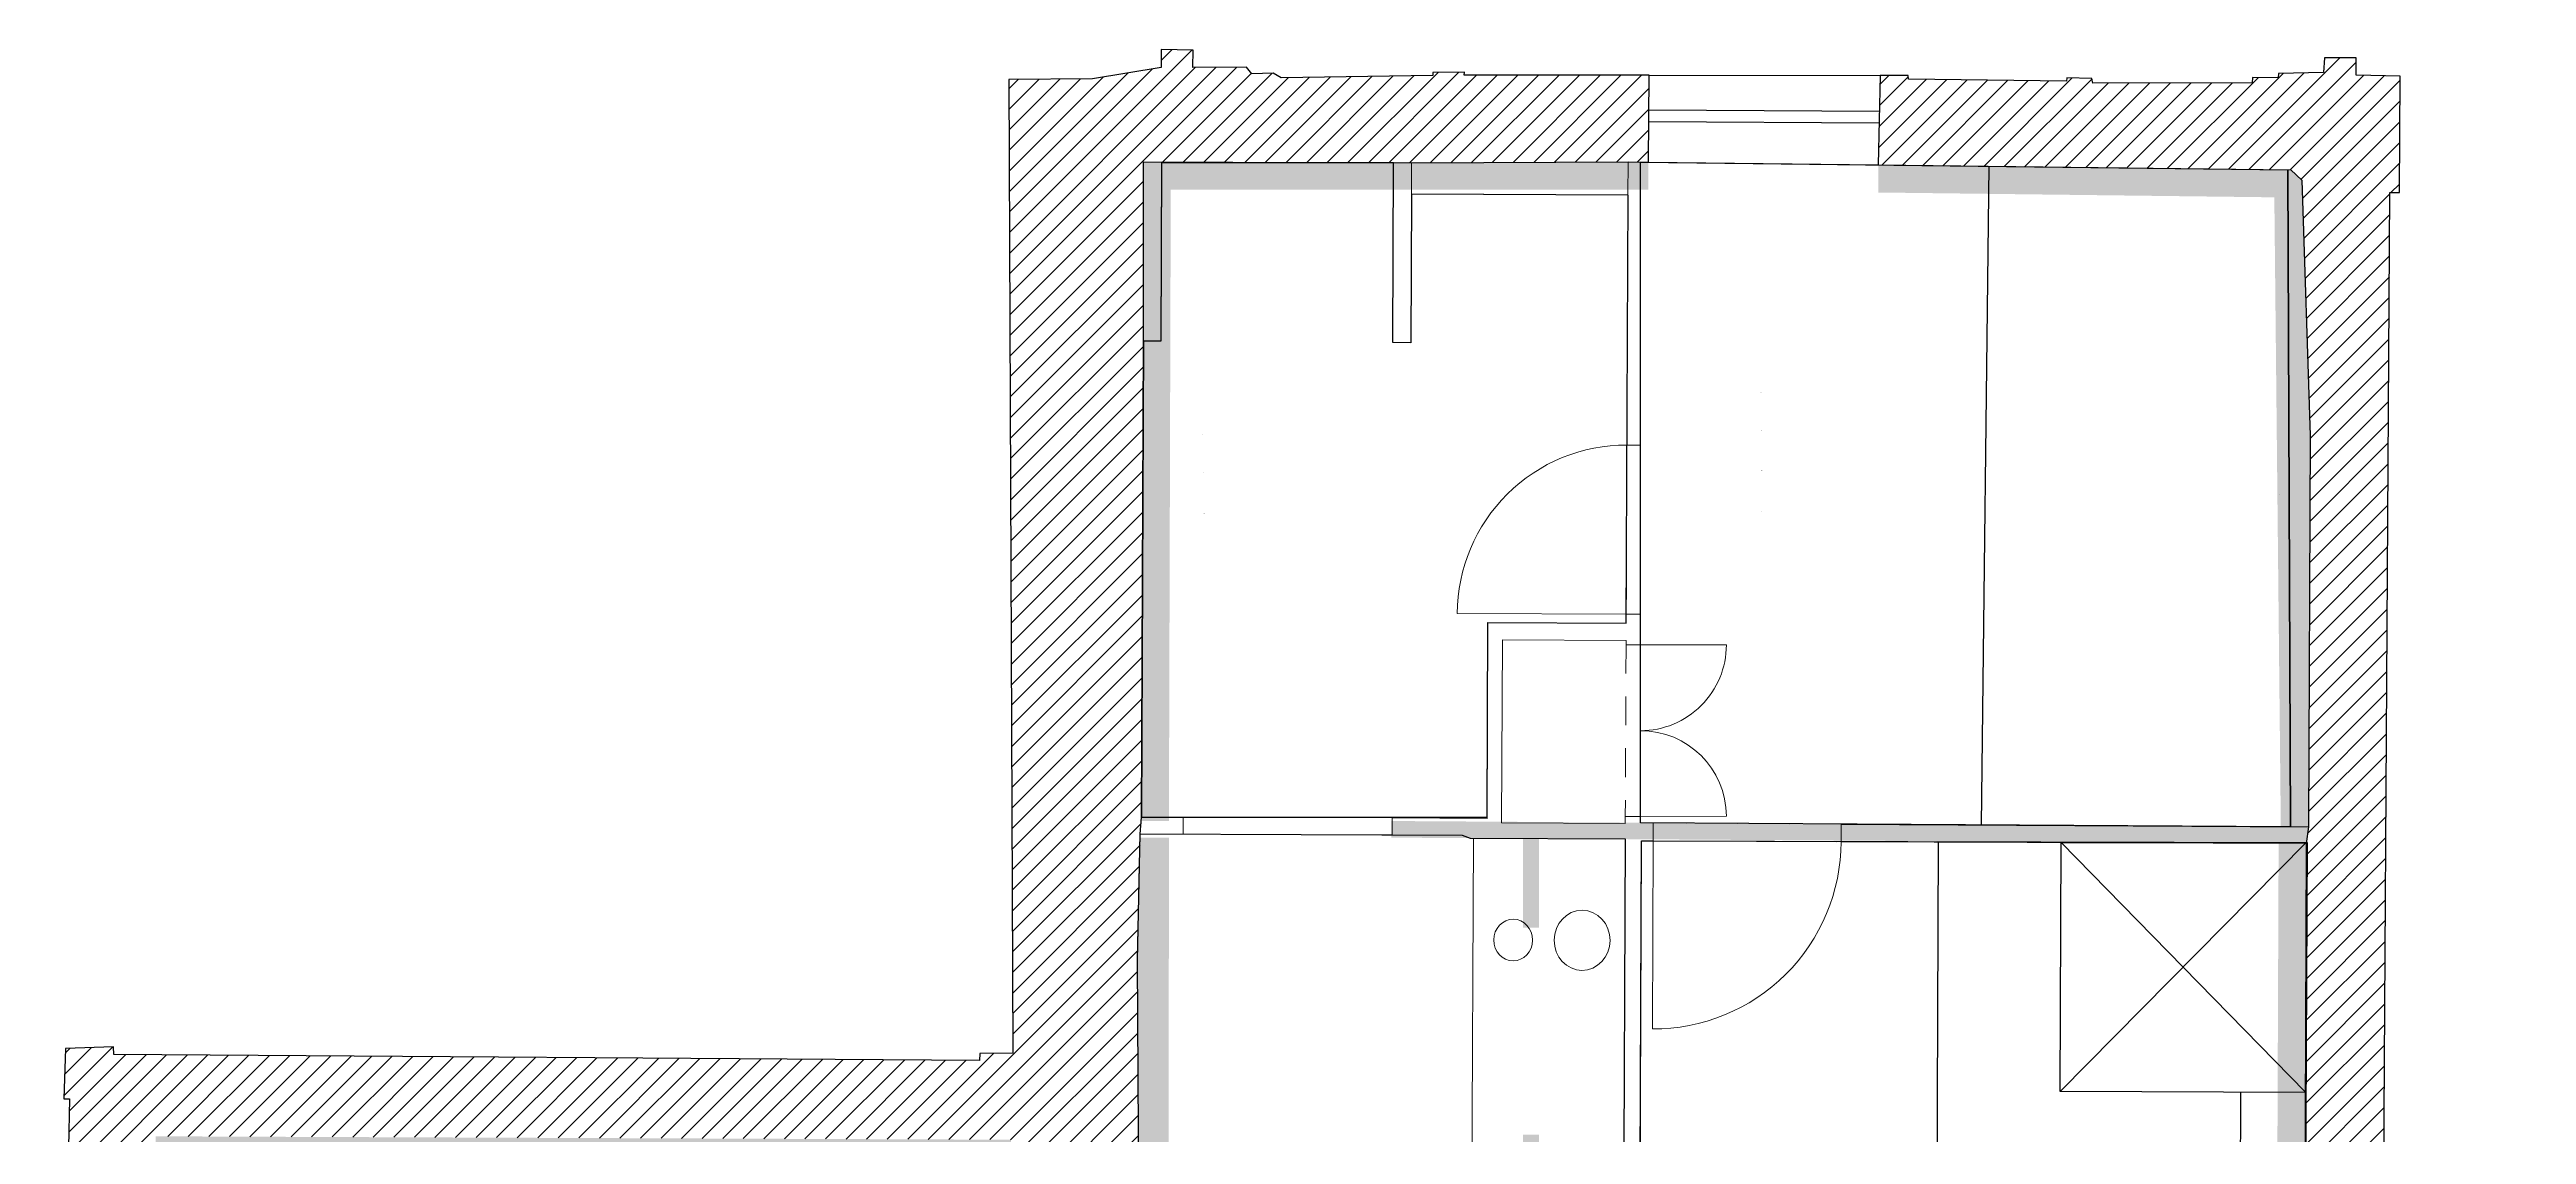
# Model space of a CAD drawing. Header units: metres. Extents: x -228 to 369, y -174 to 385.
# Drawn here: x 80 to 90.78, y 18.15 to 22.87 of the extents above; entities that cross this region are included whole.
import ezdxf
from ezdxf.enums import TextEntityAlignment as Align

# ---------------------------------------------------------------- set-up
doc = ezdxf.new("R2010")
doc.units = ezdxf.units.M
doc.linetypes.add('CACHE', pattern=[9.524999999999999, 6.349999999999999, -3.174999999999999])
doc.linetypes.add('CACHE2', pattern=[0.1875, 0.125, -0.0625])
for name, color, linetype in [('010_mur', 2, 'Continuous'), ('020_cloi', 5, 'Continuous'), ('030_menuiserie', 1, 'Continuous'), ('070_trait-fin', 4, 'Continuous'), ('077_textes-1', 243, 'Continuous')]:
    doc.layers.add(name, color=color, linetype=linetype)
doc.layers.add('060_repères murs', color=104, linetype='Continuous', lineweight=0)
doc.layers.add('102_demol', color=10, linetype='Continuous', lineweight=5)
doc.layers.add('091_surfaces', color=60, linetype='Continuous', plot=False)
doc.styles.add('clem', font='swissc.ttf')
pattern_1 = [(45, (-103.05373800496132, -13.210962721703547), (-0.0449012806, 0.0449012806), [])]

# ---------------------------------------------------------------- blocks, each defined once
blk = doc.blocks.new('R+1 Projet')
at = {"layer": '010_mur'}
h = blk.add_hatch(dxfattribs=at)
h.set_pattern_fill('ANSI31', color=4, scale=0.02)
h.set_pattern_definition(pattern_1)
h.paths.add_polyline_path([(-11.804457815504467, 12.118766791894162), (-10.86187814021232, 12.122532927163702), (-10.807843202213299, 12.122317166687134), (-10.773001586594111, 12.121906286140293), (-10.76979796741136, 12.499809528110632), (-11.57468503097789, 12.500578974907691), (-11.574175238387069, 12.513657684576751), (-11.710971716382447, 12.512307834803943), (-11.711730076350687, 12.498257816173423), (-12.372259680040262, 12.488472950888394), (-12.406210457448362, 12.508731184489733), (-12.499032577815415, 12.506780497131402), (-12.522894778708832, 12.53551147856036), (-12.75520256104322, 12.534364368142851), (-12.75490472290436, 12.608954764991502), (-12.89333176482283, 12.611791117006652), (-12.89440541546373, 12.533398294277722), (-13.19213645064232, 12.484083618377914), (-13.555917248992081, 12.481874511392382), (-13.53863806790749, 8.245270460756148), (-13.6821056631178, 8.242795422472701), (-13.68358072028884, 8.21232620895069), (-17.45094311784687, 8.238737074572128), (-17.45247965153187, 8.272161079279178), (-17.66123324933691, 8.265475588808767), (-17.667951406688697, 8.046615409551015), (-17.64457418415095, 8.046522064645252), (-17.64792629934938, 7.834332621678769), (-17.70812213583715, 7.813687097233343), (-17.71077342823261, 7.776938103502763), (-17.73085103540496, 7.766993138421677), (-17.72243273203716, 7.058094335620117), (-17.271166506367948, 7.056292437790836), (-17.267864582840808, 7.883224280816213), (-13.54712452687458, 7.868367424609897), (-13.54889003341213, 5.924892285593669), (-13.05424737667596, 5.933618519223819), (-13.05340019593805, 6.145785632439219), (-12.98154450071754, 6.145498714844289), (-12.997186160511228, 8.649966163828793), (-12.984589983760559, 9.198499158337793), (-12.97946217289562, 9.272259181565024), (-12.97119538551986, 11.342588769218422), (-12.97119538551986, 12.123425559047613)])
h = blk.add_hatch(dxfattribs=at)
h.set_pattern_fill('ANSI31', color=4, scale=0.02)
h.set_pattern_definition(pattern_1)
h.paths.add_polyline_path([(-17.28631225777037, 4.0278565000768864), (-17.282853479815998, 4.128279074980965), (-17.27717608338044, 5.551257401747426), (-17.70455903233418, 5.552963934935979), (-17.69576835363147, 4.812707693754055), (-17.642410968028088, 4.813937359137634), (-17.6404976626908, 4.570802296847541), (-17.668624307553358, 4.568750902070022), (-17.66882697908357, 4.349012606968609), (-17.63964852955334, 4.347505398751091), (-17.6447258035756, 4.029287638598616)])
h.paths.add_polyline_path([(-17.61804934940392, -1.2474363171556617), (-17.64577849843881, -0.24323743619926996), (-17.28253657386176, -0.24168277785400316), (-17.278949805787228, -1.0797220553111402), (-13.55084236026767, -1.0946083200108843), (-13.5466908650543, 2.9794908102945192), (-13.55150182396322, 3.049825481944717), (-13.549790704806181, 4.93343077992613), (-13.05824894359812, 4.931468063343637), (-13.07149049333897, 1.6152618087122392), (-13.085077358123849, 1.4431773799640357), (-13.045997896383959, -2.5410611844294184), (-13.59832634867958, -2.535954220874264), (-13.6015783745654, -1.827889913133695), (-13.717906037115421, -1.8242684776635725), (-13.702145578346212, -1.4571971529642178), (-17.426757306942118, -1.4448052998274217), (-17.437137987848438, -1.474107712203404), (-17.66001204186021, -1.4746853880511481), (-17.65764940308301, -1.2502126560307807)])
h.paths.add_polyline_path([(-10.893363628236294, -5.757968302533554), (-10.829610028206263, -6.120839350369206), (-10.820030641008234, -6.164803270734993), (-11.345958657534176, -6.295703517895889), (-11.365444964872404, -6.207985536894411), (-12.74038062141157, -6.443215566566215), (-13.555917249561348, -6.522433814381657), (-13.55020196048335, -4.49289993832208), (-13.58933912837496, -4.492743664416777), (-13.59238082385662, -3.830474605765048), (-13.03344231715753, -3.8211305795804953), (-13.01114592332484, -6.094297818841879)])
h.paths.add_polyline_path([(-11.943981120039663, 1.6122765196237152), (-7.260497501372992, 1.5998761321618797), (-7.260620286626182, 1.6935307554685277), (-7.026714037903039, 1.693837415549206), (-7.027936660736559, 1.397439520953049), (-7.261510896220097, 1.3983721795122261), (-7.261414682757204, 1.4224678190564743), (-10.698802952309743, 1.436193246840558), (-10.759548899368857, 1.433891589413688), (-11.943981119878645, 1.4386210046330121)])
h.paths.add_polyline_path([(-7.022889106824586, 2.621107451379357), (-7.024804522529886, 2.1567572308778473), (-7.261227189455566, 2.15644727175968), (-7.2618376717858695, 2.622093099970662)])
h.paths.add_polyline_path([(-7.263390909133486, 3.947511606450862), (-12.051565095104998, 3.9579832735002847), (-12.050967380682303, 4.107674630263499), (-7.263390909133486, 4.111333636758646), (-7.263390909133486, 4.365127333908312), (-7.015693794014187, 4.365452076335785), (-7.018002261555376, 3.805815121909109), (-7.263390909133486, 3.806827334890549)])
h.paths.add_polyline_path([(-9.643212747523613, 12.498732547962282), (-9.765646328713592, 12.498849590627213), (-9.7731454227036, 12.110115172550282), (-7.9785595563106835, 12.088951962718562), (-7.93018076448916, 12.043812177979413), (-7.893882744118127, 10.932679209369963), (-7.901154705533008, 9.229060792621452), (-7.910720042784924, 9.156948811401232), (-7.925115054281269, 5.551870493690803), (-7.010815448928588, 5.548099065137938), (-7.010752239893954, 5.563422699108051), (-6.955629511415863, 5.5605758335063005), (-6.952782119174627, 6.073450435107805), (-7.584127700582867, 6.07864264337797), (-7.547094440292167, 11.989220695322143), (-7.505382920420997, 11.989054141874652), (-7.503020374584484, 12.496570064331753), (-7.69344260129521, 12.500641207154981), (-7.694009453679792, 12.576321055828592), (-7.831363498128303, 12.575130400572812), (-7.835963350128987, 12.511648707437123), (-8.031595619573455, 12.507404099041304), (-8.032625872598038, 12.489204143323294), (-8.145605431948534, 12.490613060111352), (-8.14569724758043, 12.467618891516464), (-8.84038248670866, 12.464849633132543), (-8.843461948097865, 12.485968030805523), (-8.95313553702228, 12.488516867854633), (-8.954244894702532, 12.474802255795222), (-9.642349643714516, 12.482975319251853)])
h.paths.add_polyline_path([(-17.29159721039719, 1.875311684591288), (-17.28905162326188, 1.2805417610576844), (-17.68780779870009, 1.2788351032997887), (-17.70714248684529, 1.9790322919921892), (-17.683327140288487, 1.9900867948375534), (-17.681770318876257, 2.007921139913378), (-17.651958623097048, 2.032331365320133), (-17.6267048845669, 2.0314876739429018), (-17.63212304246099, 2.2903299615238213), (-17.66173022365761, 2.291040949538583), (-17.66259093492092, 2.5166002555191516), (-17.6302469513872, 2.518252150009794), (-17.63305131444122, 2.814775279305176), (-17.291143156969987, 2.8180088701953347), (-17.29121598585542, 2.799769645827182)])
h.paths.add_polyline_path([(-7.964160262261538, -5.014469897450182), (-7.945069575965718, -0.23340930804581217), (-7.938551705405951, -0.15919241008174212), (-7.935186705963098, 0.6835360554396179), (-7.26437591957143, 0.680857521147118), (-7.26326825835884, 0.958259503289737), (-7.029752097120291, 0.957327078118106), (-7.0297886571274635, 0.9484639120996867), (-6.972101787750253, 0.947220724378421), (-6.9724095726377335, 0.44597880486500796), (-7.5801400465386894, 0.44105761826911394), (-7.575870283202349, -5.083503872569272), (-7.521769437039074, -5.0837198961971435), (-7.511198155326747, -5.6021617883257555), (-8.039699792075153, -5.685885436515818), (-8.046164502621286, -5.659562593708689), (-9.280028803467975, -5.869339873120335), (-9.270059892454265, -5.909929822356354), (-9.778977584311397, -6.006231421913398), (-9.790303036290751, -5.959217467679119), (-9.8068282447604, -5.9617872909609275), (-9.86801091838759, -5.595129855703124), (-9.210619709623824, -5.490728157987759), (-7.965485203308871, -5.275035838928554)])
blk.add_line((-10.807843202213299, 12.122317166687134), (-10.807843203369085, 12.122317166547873))
for points in [[(-11.804457815504467, 12.118766791894162), (-10.86187814021232, 12.122532927163702), (-10.807843202213299, 12.122317166687134), (-10.773001586594111, 12.121906286140293), (-10.76979796741136, 12.499809528110632), (-11.57468503097789, 12.500578974907691), (-11.574175238387069, 12.513657684576751), (-11.710971716382447, 12.512307834803943), (-11.711730076350687, 12.498257816173423), (-12.372259680040262, 12.488472950888394), (-12.406210457448362, 12.508731184489733), (-12.499032577815415, 12.506780497131402), (-12.522894778708832, 12.53551147856036), (-12.75520256104322, 12.534364368142851), (-12.75490472290436, 12.608954764991502), (-12.89333176482283, 12.611791117006652), (-12.89440541546373, 12.533398294277722), (-13.19213645064232, 12.484083618377914), (-13.555917248992081, 12.481874511392382), (-13.53863806790749, 8.245270460756148), (-13.6821056631178, 8.242795422472701), (-13.68358072028884, 8.21232620895069), (-17.45094311784687, 8.238737074572128), (-17.45247965153187, 8.272161079279178), (-17.66123324933691, 8.265475588808767), (-17.667951406688697, 8.046615409551015), (-17.64457418415095, 8.046522064645252), (-17.64792629934938, 7.834332621678769)], [(-12.98154450071754, 6.145498714844289), (-12.997186160511228, 8.649966163828793), (-12.984589983760559, 9.198499158337793), (-12.97946217289562, 9.272259181565024), (-12.97119538551986, 11.342588769218422), (-12.97119538551986, 12.123425559047613), (-11.804457815504467, 12.118766791894162)], [(-9.643212747523613, 12.498732547962282), (-9.765646328713592, 12.498849590627213), (-9.7731454227036, 12.110115172550282), (-7.9785595563106835, 12.088951962718562), (-7.93018076448916, 12.043812177979413), (-7.893882744118127, 10.932679209369963), (-7.901154705533008, 9.229060792621452), (-7.910720042784924, 9.156948811401232), (-7.925115054281269, 5.551870493690803)], [(-7.584127700582867, 6.07864264337797), (-7.547094440292167, 11.989220695322143), (-7.505382920420997, 11.989054141874652), (-7.503020374584484, 12.496570064331753), (-7.69344260129521, 12.500641207154981), (-7.694009453679792, 12.576321055828592), (-7.831363498128303, 12.575130400572812), (-7.835963350128987, 12.511648707437123), (-8.031595619573455, 12.507404099041304), (-8.032625872598038, 12.489204143323294), (-8.145605431948534, 12.490613060111352), (-8.14569724758043, 12.467618891516464), (-8.84038248670866, 12.464849633132543), (-8.843461948097865, 12.485968030805523), (-8.95313553702228, 12.488516867854633), (-8.954244894702532, 12.474802255795222), (-9.642349643714516, 12.482975319251853), (-9.643212747523613, 12.498732547962282)]]:
    blk.add_lwpolyline(points, dxfattribs=at)
at = {"layer": '020_cloi'}
for p, q in [((-7.910720042784924, 9.156948811401232), (-9.934865399938024, 9.165031186123672)), ((-9.934558022984747, 9.242010451549861), (-7.901154705533008, 9.229060792621452))]:
    blk.add_line(p, q, dxfattribs=at)
at = {"layer": '030_menuiserie'}
for p, q in [((-10.771499218495117, 12.299127626871632), (-9.76996102676796, 12.293535926935142)), ((-10.771220067538925, 12.349126847360743), (-9.768642618874837, 12.343529345072023))]:
    blk.add_line(p, q, dxfattribs=at)
at = {"layer": '030_menuiserie', "linetype": 'CACHE', "ltscale": 5}
for p, q in [((-8.98121949934819, 8.077978255706986), (-8.976894190764469, 9.161206025030692)), ((-7.915045351368644, 8.073721042077377), (-8.98121949934819, 8.077978255706986))]:
    blk.add_line(p, q, dxfattribs=at)
blk.add_lwpolyline([(-8.976894190764469, 9.161206025030692), (-7.910679676309556, 9.161206025030692)], dxfattribs=at)
at = {"layer": '070_trait-fin', "linetype": 'CACHE'}
for p, q in [((-9.323910186702232, 9.238121562357993), (-9.290108487902945, 12.104418810426433)), ((-7.979577141370864, 9.229560223277364), (-7.991766757923287, 12.089107712348053)), ((-9.524192322488052, 5.879798453244584), (-9.51108120492474, 9.16333902430575)), ((-8.197285152141376, 8.074848020373903), (-8.206070960477046, 5.874535217963565))]:
    blk.add_line(p, q, dxfattribs=at)
at = {"layer": '070_trait-fin', "linetype": 'CACHE', "ltscale": 5}
blk.add_line((-8.977047018080665, 9.161206025030692), (-7.914612362327734, 8.075378835041565), dxfattribs=at)
at = {"layer": '070_trait-fin'}
blk.add_lwpolyline([(-10.76979796741136, 12.499809528110632), (-9.765628728200573, 12.498849573801701)], dxfattribs=at)
at = {"layer": '070_trait-fin', "color": 7, "true_color": 0xffffff}
blk.add_lwpolyline([(-10.773001586595893, 12.121906285928272), (-9.773145422710694, 12.110115172182562)], dxfattribs=at)
at = {"layer": '070_trait-fin', "linetype": 'CACHE', "ltscale": 5}
blk.add_lwpolyline([(-8.98121949934819, 8.077978255706986), (-7.910679676309556, 9.161206025030692)], dxfattribs=at)
at = {"layer": '091_surfaces'}
for points in [[(-10.861971131411611, 11.978559541345122), (-11.805036896739331, 11.982569244140413), (-11.80761745291613, 11.336312115597973), (-11.885902598349459, 11.336624708229794), (-11.882778266974311, 12.119079524385272), (-12.89163539110923, 12.119079524385272), (-12.894737121839901, 11.342283473185233), (-12.971196604561229, 11.342283473185233), (-12.97946217297471, 9.272259181565342), (-11.475761364025784, 9.272259181565342), (-11.472380776866377, 10.118891451409873), (-10.869888249084779, 10.116485712233972)], [(-10.807311927754528, 12.122310901315542), (-7.991766757923287, 12.089107712348053), (-7.979577141370864, 9.229560223277364), (-10.807311927754528, 9.247568554461173)], [(-12.984581385658998, 9.198873584839742), (-11.584409290582881, 9.193282724141604), (-11.549555200518336, 9.180143985759063), (-10.875166360860204, 9.177451162743672), (-10.881862277453656, 7.500529241802578), (-11.577394525410673, 7.505766063495976), (-11.582715412893268, 6.173209665304391), (-11.700150862716947, 6.173678584155278), (-11.724483309801254, 6.140479293096723), (-12.98154450071754, 6.145498714844289), (-12.997186160511228, 8.649966163828793)], [(-11.98295400329811, 4.1113273581252034), (-11.985019435130125, 6.033214522399357), (-11.907303216939873, 6.032904203029396), (-11.9075055266247, 5.982237846267678), (-11.667292159114659, 5.981278679083383), (-11.666953412313925, 6.0661142646505315), (-10.88258508634557, 6.06298229515682), (-10.885073600869765, 5.439760397430218), (-10.818923556615374, 5.439496262286848), (-10.81598467365262, 6.1755079830723965), (-10.887961347028924, 6.1757953846114795), (-10.888094155809195, 6.142534913587733), (-11.516246908820104, 6.1450431159553265), (-11.511130073415698, 7.4269796865512365), (-10.882975406377792, 7.424471479362701), (-10.883092336070057, 7.395187660180515), (-10.811115664953105, 7.394900258323014), (-10.804033712672918, 9.168501759672923), (-7.9068941907649055, 9.161206024922434), (-7.925115054281269, 5.551870493690803), (-7.265675170588839, 5.549150345512135), (-7.271606100271892, 4.1113273581252034)]]:
    blk.add_lwpolyline(points, close=True, dxfattribs=at)
at = {"layer": '102_demol'}
for p, q in [((-11.885902598349459, 11.336624708229794), (-11.88277827112961, 12.119079523084944)), ((-10.807843203369085, 12.122317166547873), (-10.807615627684827, 10.890898600069344)), ((-11.805037933875248, 11.982325313996403), (-11.80761745291613, 11.336312115597973)), ((-10.866796076618376, 10.890887662716853), (-10.862453014650491, 11.978561590203892)), ((-11.80761745291613, 11.336312115597973), (-11.885902598349459, 11.336624708229794)), ((-10.866796076618376, 10.890887662716853), (-10.807615627523884, 10.890898599901123)), ((-10.86973242303724, 10.155510938745284), (-11.60510914835435, 10.158447283876301)), ((-10.869889010959415, 10.116294908599812), (-10.869732422232302, 10.155510937904321)), ((-10.869732422393245, 10.155510938072542), (-10.807479723994874, 10.155522443358933)), ((-10.807479724828774, 10.155522442883232), (-10.807454893273063, 10.021158843729932)), ((-11.475785338501119, 9.266255027992152), (-11.472380776866377, 10.118891451409873)), ((-11.472380776866377, 10.118891451409873), (-10.869889010959415, 10.116294908599812)), ((-11.412106908321258, 9.246431648295252), (-11.408925407584139, 10.043204839291283)), ((-11.408925407584139, 10.043204839291283), (-10.870910909006598, 10.041056557161353)), ((-10.870910909006598, 10.041056557161353), (-10.870989347087342, 10.021412535604902)), ((-10.807454893755967, 10.021158844234593), (-10.870989347409305, 10.021412535941343)), ((-10.8074548938881, 10.021158845719473), (-10.434303018640968, 10.021227808767003)), ((-10.807316971303845, 9.274855092832142), (-10.434167681874204, 9.276245976522912)), ((-10.875166360860204, 9.177451162743672), (-10.881862277453656, 7.500529241802578)), ((-10.804033707394229, 9.168501759651843), (-10.811115664951759, 7.394900258658161)), ((-10.753004843999916, 9.168297999372003), (-10.756271657577344, 8.350158555317321)), ((-9.934865399938024, 9.165031186123672), (-9.934558022984747, 9.242010451549861)), ((-8.976894190764469, 9.161206025030692), (-7.910720042784924, 9.156948811401232))]:
    blk.add_line(p, q, dxfattribs=at)
at = {"layer": '102_demol', "linetype": 'CACHE2'}
for p, q in [((-10.869732422393245, 10.155510938072542), (-10.866796076618376, 10.890887662716853)), ((-10.807615627173037, 10.890898600881483), (-10.80747972431691, 10.155522443695373)), ((-10.870989347409305, 10.021412535941343), (-10.87396927454549, 9.275121234937684)), ((-10.807316970631037, 9.274855093476072), (-10.807454893405119, 10.021158845214812)), ((-10.75300484442505, 9.168298002510133), (-9.934865399938024, 9.165031186123672)), ((-9.934558023145692, 9.242010451718082), (-10.752502236757538, 9.247219501162183))]:
    blk.add_line(p, q, dxfattribs=at)
at = {"layer": '102_demol', "color": 5}
for p, q in [((-12.97946217289562, 9.272259181565024), (-12.79793370812229, 9.271477040413172)), ((-10.873969274706505, 9.275121235105903), (-10.874092409743863, 9.244283366165323)), ((-10.807316970631037, 9.274855093476072), (-10.87396927454549, 9.275121234937684)), ((-10.807316970631037, 9.274855093476072), (-10.807311927754528, 9.247568554461173)), ((-12.984581385658998, 9.198873584839742), (-12.79793370812229, 9.198071002821283)), ((-12.984581385658998, 9.198873584839742), (-12.984563958399699, 9.198873515207083)), ((-11.887933708122292, 9.268623823991923), (-11.475785338501119, 9.266255027992152)), ((-11.887933708122292, 9.195217786593872), (-11.584409290582881, 9.193282724141604)), ((-11.584409290582881, 9.193282724141604), (-11.549555200518336, 9.180143985759063)), ((-11.549555200518336, 9.180143985759063), (-10.875166360860204, 9.177451162743672)), ((-10.874092409743863, 9.244283366165323), (-11.412106908321258, 9.246431648295252)), ((-10.807311927754528, 9.247568554461173), (-10.75250223659652, 9.247219500994103)), ((-10.75300484442505, 9.168298002510133), (-10.804033707394229, 9.168501759651843)), ((-10.753004844775896, 9.168298001529763), (-10.752502236757538, 9.247219501162183))]:
    blk.add_line(p, q, dxfattribs=at)
at = {"layer": '102_demol', "ltscale": 0.5}
blk.add_line((-11.535151957709132, 9.180087639432164), (-11.541847846995333, 7.503173057819367), dxfattribs=at)
at = {"layer": '102_demol'}
for points in [[(-12.97119538551986, 11.342588769218422), (-12.894737121839901, 11.342283473185233), (-12.891619306235839, 12.123107812851813)], [(-11.804457815504467, 12.118766791894162), (-11.805037933875248, 11.982325313996403), (-10.862453014650491, 11.978561590203892), (-10.86187814021232, 12.122532927163702)], [(-12.79793370812229, 9.271477040413172), (-11.887933708122292, 9.268623823991923)], [(-11.887933708122292, 9.195217786593872), (-12.79793370812229, 9.198071002821283)]]:
    blk.add_lwpolyline(points, dxfattribs=at)
at = {"layer": '102_demol', "color": 5}
for points in [[(-12.79793370812229, 9.271477040413172), (-12.79793370812229, 9.198071002821283)], [(-11.887933708122292, 9.268623823991923), (-11.887933708122292, 9.195217786593872)]]:
    blk.add_lwpolyline(points, dxfattribs=at)
at = {"layer": '102_demol'}
for centre, radius, start, end in [((-10.86973242303724, 10.155510938745284), 0.7353825873618268, 89.77122024897466, 179.7712202498084), ((-10.8074548938881, 10.021158845719473), 0.3731518817649952, -89.98941105144799, 0.010588966894797798), ((-10.807316971303845, 9.274855092832142), 0.3731518817649952, 0.2135643982306202, 90.21356438905904), ((-10.753004843999916, 9.168297999372003), 0.8181459660898683, -90.22877961845593, -0.22877961011840653)]:
    blk.add_arc(centre, radius, start, end, dxfattribs=at)
at = {"layer": '102_demol', "ltscale": 0.5, "extrusion": (-0, 0, -1)}
for centre, major_axis, ratio in [((-11.06201974176871, 8.735805646636292), (-0.000521780668038903, -0.1306716879132692), 0.9316579927775577), ((-11.36201052989225, 8.737004077068413), (-0.000362320078661202, -0.09073850112338504), 0.9316579952270762)]:
    blk.add_ellipse(centre, major_axis=major_axis, ratio=ratio, dxfattribs=at)
at = {"layer": '077_textes-1', "style": 'clem'}
blk.add_text('Velux', height=0.0012, rotation=90, dxfattribs=at).set_placement((-8.408080957966593, 8.540940206999222), align=Align.MIDDLE_CENTER)
at = {"layer": '091_surfaces', "style": 'clem'}
for s, p in [('Chambre', (-10.288300212487266, 11.119323803261503)), ("Salle d'eau", (-12.71306778209404, 10.935608345582732)), ('8  m²', (-10.283621692429552, 10.953103093532402)), ('Z: 204.40m', (-10.285409744816898, 10.778026618604923)), ('5  m²', (-12.708389262036329, 10.769387635853633)), ('Z: 204.41m', (-12.71017731442367, 10.594311160926152)), ('hsp : 2.40m', (-10.287197797204245, 10.602950143677443)), ('hsp : 2.40m', (-12.71196536681102, 10.419234685998672)), ('Cuisine', (-12.44804748594808, 7.899226195647644))]:
    blk.add_text(s, height=0.0012, dxfattribs=at).set_placement(p)
at = {"layer": '102_demol', "style": 'clem'}
for s, p in [('Hmin: 1.73', (-8.028965212858056, 10.679781321412882)), ('H<1.80', (-8.070246748302417, 9.673089846521032))]:
    blk.add_text(s, height=0.0012, rotation=90, dxfattribs=at).set_placement(p, align=Align.MIDDLE_CENTER)
blk = doc.blocks.new('cloisons reperage')
at = {"layer": '060_repères murs', "true_color": 0x7aafdf, "transparency": 33554559}
h = blk.add_hatch(color=143, dxfattribs=at)
h.dxf.hatch_style = 1
h.paths.add_polyline_path([(-30.76944094094048, -15.483286579543169), (-30.76148177107136, -12.735413110128567), (-28.68296896805714, -12.73650084952635), (-28.68296896805602, -12.616501768258459), (-30.8811627669818, -12.614982495351137), (-30.889429554357523, -15.466148872833728), (-30.89062627717489, -15.483362905318529)])
h.paths.add_polyline_path([(-30.76948915958196, -15.555690232956788), (-30.89491975820684, -15.555690232956788), (-30.90715354197313, -16.08844189056996), (-30.89151188217944, -18.59290933955446), (-30.771512048347358, -18.5931988104979)])
h.paths.add_polyline_path([(-27.6831128041726, -12.62829288184838), (-27.68311280390231, -12.748301225783289), (-25.959384614016223, -12.769278247255958), (-25.93120382624111, -15.502039451957687), (-25.932071003650982, -15.508577003059976), (-25.81112208699491, -15.509347261777288), (-25.80385012558003, -13.805728845028788), (-25.84014814595106, -12.694595876419328), (-25.88852693777302, -12.649456091680179), (-27.200075869364852, -12.63398924397232)])
h.paths.add_polyline_path([(-25.82068742424683, -15.581459242997518), (-25.94068646762507, -15.580980089051627), (-25.955561084726362, -19.30617055609153), (-25.17513179462007, -19.30928679874226), (-25.175261893306548, -19.18925927908007), (-25.835082783394828, -19.18662462638704)])
h.paths.add_polyline_path([(-35.18113277061228, -17.68183582127719), (-35.06113292989328, -17.68211561660791), (-35.058312072963744, -16.975661971250197), (-31.457155535335637, -16.99030096558672), (-31.457155535335637, -16.869768137822177), (-35.17783087731948, -16.8549115501213)])
h.paths.add_polyline_path([(-35.2011105384319, -21.92039918420342), (-35.08111042739455, -21.92039918420342), (-35.07975645770381, -22.91568979710021), (-35.20133818070373, -22.91599675718597)])
h.paths.add_polyline_path([(-35.07962042008091, -22.915843277143093), (-35.0791604430527, -23.45771670045516), (-35.19946306028385, -23.458015886226978), (-35.20091149920918, -22.915843277143093)])
h.paths.add_polyline_path([(-35.18714346509437, -19.18715065265013), (-35.06714250821241, -19.18715065265133), (-35.073225896819054, -20.71067128823515), (-35.19628011682615, -20.71067116266101)])
h.paths.add_polyline_path([(-35.19250395592375, -24.98009083223952), (-35.072548562627134, -24.980090832252902), (-35.06942764448777, -25.69860627263374), (-31.46083956734392, -25.713015298686162), (-31.460809741729584, -25.83301637440964), (-35.18891718724914, -25.818130109709898)])
h.paths.add_polyline_path([(-30.87503474578742, -23.29566112246395), (-30.8621981969287, -23.295755277099232), (-30.86343546931661, -23.12349977977556), (-30.981469837710698, -23.12329776191474), (-30.9950353429295, -23.29618868456502), (-30.95513122414788, -27.27947695069205), (-30.83596107031383, -27.27947695069205)])
h.paths.add_polyline_path([(-30.94230779208349, -28.559538633979248), (-30.82340609328409, -28.55953867019692), (-30.809146505862252, -30.01339652683898), (-30.802487135353168, -30.69236274433713), (-28.82442885314271, -30.378223098079282), (-28.803180684600562, -30.49635248348351), (-30.92111330478674, -30.83270587324063)])
h.paths.add_polyline_path([(-27.7779782998495, -30.333537910101878), (-27.79398819507448, -30.21454495961925), (-25.99493449953809, -29.911250975098547), (-25.964543026786302, -23.93439432440339), (-25.293863190355953, -23.937072337137522), (-25.29323659858761, -23.780149086096827), (-25.17286892752156, -23.780149086096827), (-25.17434330103333, -24.05755053325164), (-25.845154087421072, -24.05487199797627), (-25.87545261546355, -30.01344371685198)])
h.paths.add_polyline_path([(-25.171954468229888, -22.11616792766858), (-25.17119457222361, -22.58195978638171), (-25.29119447070833, -22.58211810707567), (-25.29180515637698, -22.11631495442809)])
h.paths.add_polyline_path([(-25.17058766806033, -23.04487729893019), (-25.17046559393611, -23.13798952879332), (-25.29046477970498, -23.138207825974078), (-25.29025141817359, -23.04503462336679)])
h.paths.add_polyline_path([(-25.17138206423953, -23.315940240457852), (-25.17147827776088, -23.34003587488622), (-25.29329602080914, -23.33954945860453), (-25.29320063340043, -23.31566069062093)])
h.paths.add_polyline_path([(-25.173358290595388, -20.373280720490442), (-25.1733582905954, -20.626791605481188), (-25.29409024653674, -20.6270749770529), (-25.29409024653674, -20.373280720490442)])
h.paths.add_polyline_path([(-25.173358290595612, -20.79074403351796), (-25.1733582903997, -20.93158071950901), (-25.293358658980402, -20.931617944728078), (-25.29305033064542, -20.7906346832035)])
at = {"layer": '060_repères murs', "true_color": 0xf4ee51, "transparency": 33554559}
h = blk.add_hatch(color=41, dxfattribs=at)
h.dxf.hatch_style = 1
h.paths.add_polyline_path([(-34.14661597788345, -20.7103082143933), (-33.2466159778835, -20.71028269666815), (-33.247139979827644, -21.62943901530371), (-32.37685904962624, -21.63131562905063), (-32.37685904962624, -21.56072863500523), (-33.17545284815741, -21.56070219831831), (-33.1754561504409, -20.64004408016807), (-34.21660247417991, -20.639609828200637), (-34.2166294815869, -22.91525554513278), (-34.14663827572636, -22.915256252928558)])
h.paths.add_polyline_path([(-31.77413355660985, -18.12440405051439), (-32.34922290732046, -18.1244040505123), (-32.349222907320474, -20.71237894071863), (-32.279222907320474, -20.7117478035587), (-32.278866620057485, -18.194404050513338), (-31.77413355660985, -18.194404050513338)])
h.paths.add_polyline_path([(-31.064398799045108, -18.80655693096068), (-30.96439944708101, -18.80655693096068), (-30.96439944708101, -18.850881138704402), (-31.064398799045108, -18.850881138704402)])
h.paths.add_polyline_path([(-31.06439879904132, -19.76088084463873), (-30.96439879904163, -19.76088084463873), (-30.96439879904163, -19.80773217961469), (-31.06439879904132, -19.80773217961469)])
h.paths.add_polyline_path([(-29.22872118388074, -15.559435708489298), (-29.22872118388074, -15.947378042557247), (-29.15872118388074, -15.947378042557247), (-29.158721183880857, -15.560140881813439)])
h.paths.add_polyline_path([(-29.15867746822021, -16.84737804306231), (-29.2287215910428, -16.84737723359), (-29.22876530786125, -20.630219704424672), (-29.15872118388074, -20.63012031545473)])
h.paths.add_polyline_path([(-29.80149059412972, -15.483007016856748), (-25.810637064503158, -15.508991373312409), (-25.82020240175507, -15.58110335453263), (-29.80149059412956, -15.555334344494938)])
h.paths.add_polyline_path([(-34.14613095539169, -23.3878565216054), (-33.23582307125393, -23.3878565216054), (-33.23582307125393, -23.45786357967361), (-34.14613095539169, -23.45786357967361)])
h.paths.add_polyline_path([(-32.425701097348266, -23.3878565216054), (-32.3744801825596, -23.3878565216054), (-32.3744801825596, -23.45786362710409), (-32.425701097348266, -23.45786362710409)])
h.paths.add_polyline_path([(-34.14613004452195, -22.48715229632605), (-32.37570109734921, -22.48715229632605), (-32.37570109734921, -22.55847433179779), (-34.14613004452195, -22.55847433179779)])

msp = doc.modelspace()

# ---------------------------------------------------------------- block references
msp.add_blockref('R+1 Projet', (97.73371392124089, 10.261591945601252))
at = {"layer": '060_repères murs'}
msp.add_blockref('cloisons reperage', (115.64319628021109, 34.99964411153512), dxfattribs=at)

doc.saveas('drawing.dxf')
